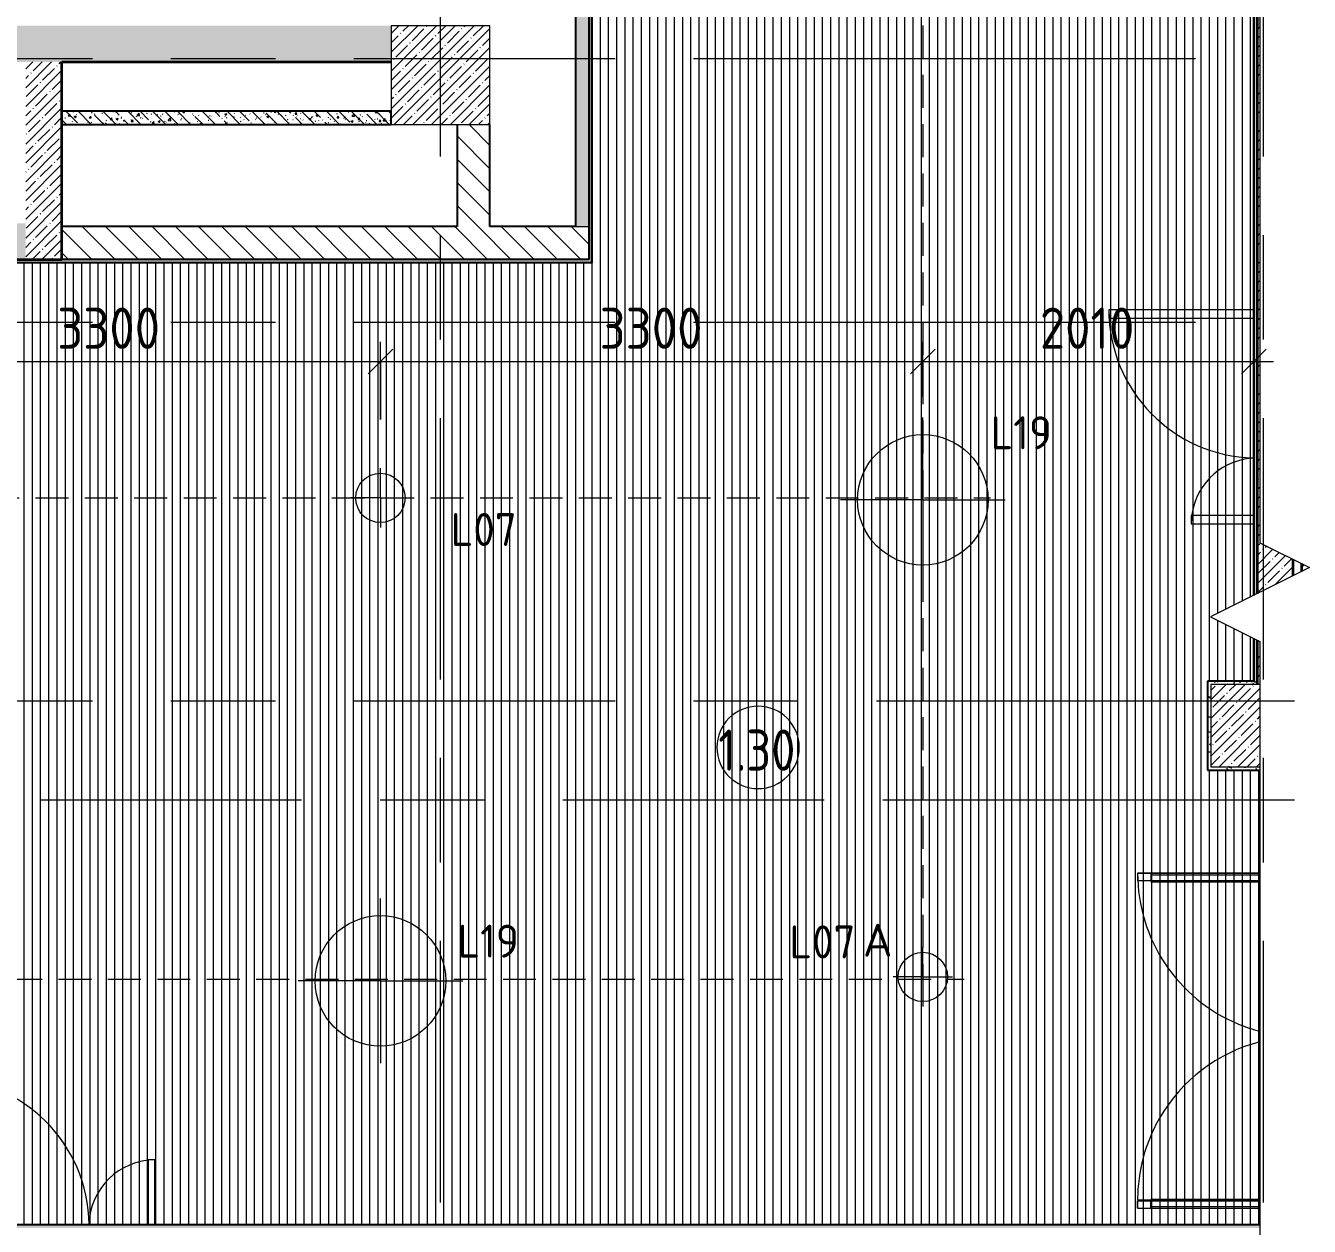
# Model space of a CAD drawing. Header units: millimetres. Extents: x -3377 to 186574, y -8553 to 29000.
# Drawn here: x 30790 to 38588, y 7910 to 15200 of the extents above; entities that cross this region are included whole.
import ezdxf

# ---------------------------------------------------------------- set-up
doc = ezdxf.new("R2010")
doc.units = ezdxf.units.MM
doc.linetypes.add('ADSK_Штрих_ш2 п1', pattern=[300, 200, -100])
doc.linetypes.add('Осевая', pattern=[3175, 635, -476.25, 1587.5, -476.25])
for name, color, linetype, lineweight in [('A-ANNO-DIMS', 7, 'Continuous', 9), ('A-ANNO-DIMS-100', 7, 'Continuous', 9), ('A-AREA-IDEN', 7, 'Continuous', 9), ('A-CLNG-PATT', 7, 'Continuous', 9), ('A-DETL-1', 7, 'ADSK_Штрих_ш2 п1', 9), ('A-DETL-GENF', 7, 'Continuous', 9), ('A-DOOR', 7, 'Continuous', 9), ('A-DOOR-1', 7, 'Continuous', 13), ('A-WALL', 7, 'Continuous', 9), ('E-LITE-EQPM-IDEN', 7, 'Continuous', 9), ('I-WALL', 7, 'Continuous', 9), ('S-COLS', 7, 'Continuous', 9), ('Оси', 7, 'Continuous', 9), ('Оси-2', 7, 'Осевая', 9)]:
    doc.layers.add(name, color=color, linetype=linetype, lineweight=lineweight)
for name, color, linetype, lineweight, true_color in [('A-ANNO-NOTE', 1, 'Continuous', 9, 0xff0000), ('A-WALL-1', 7, 'Continuous', 35, 0x3c3c3c), ('A-WALL-2', 7, 'Continuous', 25, 0x3c3c3c), ('A-WALL-FNSH-2', 7, 'Continuous', 13, 0x3c3c3c), ('G-ANNO-TEXT-1', 1, 'Continuous', 9, 0xff0000)]:
    doc.layers.add(name, color=color, linetype=linetype, lineweight=lineweight, true_color=true_color)
doc.styles.add('GOST Common', font='GOST_Common.ttf', dxfattribs={"width": 0.9, "height": 250})
doc.styles.add('GOST Common_1', font='GOST_Common.ttf', dxfattribs={"height": 200})
doc.styles.add('ISOCPEUR', font='isocpeur.ttf', dxfattribs={"width": 0.9, "height": 250})
doc.styles.add('ISOCPEUR_1', font='isocpeur.ttf', dxfattribs={"height": 200})
doc.dimstyles.new('ISO-2_5_0_9К_БОЛЬШОЙ', dxfattribs={"dimscale": 304.8, "dimtxt": 248.995294, "dimasz": 0.492126, "dimexe": 0.393701, "dimexo": 0.984252, "dimgap": 0, "dimtad": 1, "dimdec": 0, "dimrnd": 10, "dimzin": 0, "dimdsep": 46, "dimtxsty": 'ISOCPEUR', "dimblk1": 'OBLIQUE', "dimblk2": 'OBLIQUE', "dimsah": 1, "dimcen": 0.09, "dimdle": 0.393701, "dimazin": 0, "dimtfac": 1, "dimtdec": 4, "dimtix": 1, "dimtmove": 0, "dimatfit": 3, "dimfxl": 1, "dimtvp": 1, "dimtolj": 1, "dimtzin": 0, "dimarcsym": 2})
pattern_1 = [(45, (0, 0), (-57.02463, 57.02463), []), (45, (57.025, 0), (-57.02463, 57.02463), [100.806, -20.161, 3.353, -16.808])]
pattern_2 = [(135, (0, 0), (-75.43415, -75.43415), [106.68, -17.78, 3.556, -17.78]), (135, (0, 75.39), (-75.43415, -75.43415), []), (50, (0, 0), (127.52922, -11.15758), [13.335, -146.685]), (355, (0, 0), (-24.66966, 133.74002), [10.668, -117.348]), (100.451, (10.63, -0.93), (102.85973, 122.58178), [11.333, -124.663]), (46.184, (0, 35.56), (189.75516, -29.43036), [20.002, -220.027]), (96.636, (15.81, 33.1), (166.1822, 173.1996), [17, -186.995]), (351.184, (0, 35.56), (166.1839, 173.1976), [16.002, -176.022]), (21, (17.78, 26.67), (106.13027, -71.58603), [13.335, -146.685]), (326, (17.78, 26.67), (43.26188, 128.93175), [10.668, -117.348]), (71.451, (26.62, 20.7), (149.39198, 57.34505), [11.333, -124.663]), (37.5, (0, 0), (2.16223, 59.18836), [3.353, -112.573, 3.353, -115.773, -117.793]), (37.5, (0, 0), (2.16223, 59.18836), [-235.052, 3.353, -114.44]), (7.5, (0, 0), (46.77386, 70.12615), [3.353, -64.567, 3.353, -109.906, -44.894]), (7.5, (0, 0), (46.77386, 70.12615), [-181.178, 3.353, -41.542]), (327.5, (-39.65, 0), (94.91367, -4.010093), [3.353, -41.097, 3.353, -135.331, -184.023]), (327.5, (-39.65, 0), (94.91367, -4.010093), [-183.134, 3.353, -180.67]), (317.5, (-57.43, 0), (103.69057, 17.79882), [3.353, -54.432, 3.353, -88.748, -130.683]), (317.5, (-57.43, 0), (103.69057, 17.79882), [-149.885, 3.353, -127.33])]
pattern_3 = [(135, (0, 0), (-70.71068, -70.71068), [])]
pattern_4 = [(0, (0, 0), (121.92, 30.48), [10.058, -81.382, 10.058, -81.382, -487.68]), (0, (0, 0), (121.92, 30.48), [-182.88, 10.058, -172.822, 10.058, -81.382, -213.36]), (0, (0, 0), (121.92, 30.48), [-457.2, 10.058, -50.902, 10.058, -142.342]), (120, (45.72, 15.24), (-87.356454, 90.345817), [10.058, -81.382, 10.058, -81.382, -487.68]), (120, (45.72, 15.24), (-87.356454, 90.345817), [-182.88, 10.058, -172.822, 10.058, -81.382, -213.36]), (120, (45.72, 15.24), (-87.356454, 90.345817), [-457.2, 10.058, -50.902, 10.058, -142.342]), (240, (60.96, 76.2), (-34.563546, -120.825817), [10.058, -81.382, 10.058, -81.382, -487.68]), (240, (60.96, 76.2), (-34.563546, -120.825817), [-182.88, 10.058, -172.822, 10.058, -81.382, -213.36]), (240, (60.96, 76.2), (-34.563546, -120.825817), [-457.2, 10.058, -50.902, 10.058, -142.342])]

# ---------------------------------------------------------------- blocks, each defined once
blk = doc.blocks.new('BSC_Колонна _Прямоугольная - 600х600-V23-План расстановки осветительного оборудования 1 этажа в осях 1-12')
at = {"layer": 'S-COLS'}
h = blk.add_hatch(dxfattribs=at)
h.set_pattern_fill('FP_33', color=256, style=0, pattern_type=2)
h.set_pattern_definition([(45, (-33310, -14900), (-57.02463, 57.02463), []), (45, (-33252.975, -14900), (-57.02463, 57.02463), [100.806, -20.161, 3.353, -16.808])])
h.paths.add_polyline_path([(150.9, -300), (300, -300), (300, 300), (-300, 300), (-300, -300), (80.5, -300)])
for p, q in [((300, 300), (-300, 300)), ((-300, 300), (-300, -300)), ((300, -300), (300, 300)), ((-300, -300), (300, -300))]:
    blk.add_line(p, q, dxfattribs=at)
blk = doc.blocks.new('Дверь_Витражная_остекление_ - ДВН_ДАО_Главный вход_1800 в свету 5-32258809-План расстановки осветительного оборудования 1 этажа в осях 1-12')
at = {"layer": 'A-DETL-GENF'}
for p, q in [((-992.5, -1012.5), (-992.5, -269.3)), ((-992.5, -269.3), (-992.5, -1012.5)), ((-982.5, -932.5), (-982.5, -269.3)), ((-947.5, -1012.5), (-947.5, -269.3)), ((-947.5, -1012.5), (-947.5, -269.3)), ((-938.5, -932.5), (-938.5, -269.3)), ((988.5, -932.5), (988.5, -269.3)), ((997.5, -1012.5), (997.5, -269.3)), ((997.5, -269.3), (997.5, -1012.5)), ((1032.5, -932.5), (1032.5, -269.3)), ((1042.5, -1012.5), (1042.5, -269.3)), ((1042.5, -1012.5), (1042.5, -269.3)), ((-992.5, -932.5), (-947.5, -932.5)), ((1042.5, -932.5), (997.5, -932.5)), ((-992.5, -1012.5), (-947.5, -1012.5)), ((-992.5, -1012.5), (-947.5, -1012.5)), ((1042.5, -1012.5), (997.5, -1012.5)), ((997.5, -1012.5), (1042.5, -1012.5))]:
    blk.add_line(p, q, dxfattribs=at)
at = {"layer": 'A-DOOR'}
for p, q in [((-992.5, -1012.5), (-992.5, -269.3)), ((992.5, -1012.5), (992.5, -269.3))]:
    blk.add_line(p, q, dxfattribs=at)
for centre, start, end in [((-992.5, -20), 337.5, 345.44352), ((992.5, -20), 194.55648, 240), ((-992.5, -20), 270, 337.5), ((992.5, -20), 240, 247.5), ((992.5, -20), 247.5, 262.5), ((992.5, -20), 262.5, 270)]:
    blk.add_arc(centre, 992.5, start, end, dxfattribs=at)
blk = doc.blocks.new('110_Дверь_СКБ_2Ст - Д-2 1450x2100h_Лестничная клетка EIS60-31891763-План расстановки осветительного оборудования 1 этажа в осях 1-12')
at = {"layer": 'A-DOOR'}
for centre, radius, start, end in [((662.5, 110), 900, 90, 178.72242), ((-637.5, 110), 400, 11.25, 90), ((-637.5, 110), 400, 2.88328, 11.25)]:
    blk.add_arc(centre, radius, start, end, dxfattribs=at)
at = {"layer": 'A-DOOR-1'}
for p, q in [((662.5, 1010), (612.5, 1010)), ((612.5, 1010), (612.5, 130)), ((662.5, 130), (662.5, 1010)), ((-637.5, 510), (-637.5, 130)), ((-587.5, 510), (-637.5, 510)), ((-587.5, 130), (-587.5, 510))]:
    blk.add_line(p, q, dxfattribs=at)
blk = doc.blocks.new('BSC_Колонна _Прямоугольная - 500х500-V47-План расстановки осветительного оборудования 1 этажа в осях 1-12')
at = {"layer": 'S-COLS'}
h = blk.add_hatch(dxfattribs=at)
h.set_pattern_fill('FP_67', color=256, style=0, pattern_type=2)
h.set_pattern_definition([(45, (-38240, -10950), (-57.02463, 57.02463), []), (45, (-38182.975, -10950), (-57.02463, 57.02463), [100.806, -20.161, 3.353, -16.808])])
h.paths.add_polyline_path([(10, -250), (47.7, -250), (47.7, 250), (-250, 250), (-250, -250)])
for p, q in [((47.7, 250), (-250, 250)), ((-250, 250), (-250, -250)), ((-250, -250), (47.7, -250))]:
    blk.add_line(p, q, dxfattribs=at)
blk = doc.blocks.new('Дверь_Витражная_остекление_ - ДВН_ДАО_Главный вход_1200 в свету-31742133-План расстановки осветительного оборудования 1 этажа в осях 1-12')
at = {"layer": 'A-DETL-GENF'}
for p, q in [((-607.5, 925), (-647.5, 925)), ((-647.5, 925), (-647.5, 37)), ((-607.5, 37), (-607.5, 925)), ((647.5, 430), (607.5, 430)), ((607.5, 430), (607.5, 37)), ((647.5, 37), (647.5, 430))]:
    blk.add_line(p, q, dxfattribs=at)
at = {"layer": 'A-DOOR'}
for p, q in [((-647.5, 925), (-647.5, 37)), ((647.5, 430), (647.5, 37))]:
    blk.add_line(p, q, dxfattribs=at)
for centre, radius, start, end in [((-647.5, 30), 895, 0.44965, 90), ((647.5, 30), 400, 90, 178.99085)]:
    blk.add_arc(centre, radius, start, end, dxfattribs=at)
blk = doc.blocks.new('DET_L_Линия разрыва - М100-30654710-План расстановки осветительного оборудования 1 этажа в осях 1-12')
at = {"layer": 'A-DETL-GENF'}
for p, q in [((11889.9, 300), (11739.9, 0)), ((12189.9, -300), (11889.9, 300)), ((11739.9, 0), (0, 0)), ((12339.9, 0), (12189.9, -300)), ((24079.7, 0), (12339.9, 0))]:
    blk.add_line(p, q, dxfattribs=at)
blk = doc.blocks.new('DIMBLOCK49-План расстановки осветительного оборудования 1 этажа в осях 1-12')
at = {"layer": 'A-ANNO-DIMS-100'}
for p, q in [((29650, 12944.4), (29650, 13281.4)), ((32945, 12808.3), (32945, 13281.4)), ((29530, 13161.4), (32945, 13161.4)), ((29650, 13161.4), (29650, 12944.4)), ((32945, 13161.4), (32945, 12808.3))]:
    blk.add_line(p, q, dxfattribs=at)
at = {"layer": 'A-ANNO-DIMS-100', "lineweight": 20}
for p, q in [((29650, 13161.4), (29725, 13236.4)), ((32945, 13161.4), (33020, 13236.4)), ((29650, 13161.4), (29575, 13086.4)), ((32945, 13161.4), (32870, 13086.4))]:
    blk.add_line(p, q, dxfattribs=at)
at = {"layer": 'A-ANNO-DIMS-100', "color": 0, "insert": (30981.5, 13488), "char_height": 250, "width": 758.478, "attachment_point": 1, "line_spacing_factor": 1.149209, "style": 'ISOCPEUR'}
blk.add_mtext('3300', dxfattribs=at)
blk = doc.blocks.new('_Oblique')
at = {"color": 0, "linetype": 'ByBlock', "lineweight": -2}
blk.add_line((-0.5, -0.5), (0.5, 0.5), dxfattribs=at)
blk = doc.blocks.new('DIMBLOCK50-План расстановки осветительного оборудования 1 этажа в осях 1-12')
at = {"layer": 'A-ANNO-DIMS-100'}
for p, q in [((32945, 12808.3), (32945, 13281.4)), ((36240, 12946.4), (36240, 13281.4)), ((32945, 13161.4), (36240, 13161.4)), ((32945, 13161.4), (32945, 12808.3)), ((36240, 13161.4), (36240, 12946.4))]:
    blk.add_line(p, q, dxfattribs=at)
at = {"layer": 'A-ANNO-DIMS-100', "lineweight": 20}
for p, q in [((32945, 13161.4), (33020, 13236.4)), ((36240, 13161.4), (36315, 13236.4)), ((32945, 13161.4), (32870, 13086.4)), ((36240, 13161.4), (36165, 13086.4))]:
    blk.add_line(p, q, dxfattribs=at)
at = {"layer": 'A-ANNO-DIMS-100', "color": 0, "insert": (34276.5, 13488), "char_height": 250, "width": 758.478, "attachment_point": 1, "line_spacing_factor": 1.149209, "style": 'ISOCPEUR'}
blk.add_mtext('3300', dxfattribs=at)
blk = doc.blocks.new('DIMBLOCK51-План расстановки осветительного оборудования 1 этажа в осях 1-12')
at = {"layer": 'A-ANNO-DIMS-100'}
for p, q in [((36240, 12946.4), (36240, 13281.4)), ((38250, 12967.4), (38250, 13281.4)), ((36240, 13161.4), (38370, 13161.4)), ((36240, 13161.4), (36240, 12946.4)), ((38250, 13161.4), (38250, 12967.4))]:
    blk.add_line(p, q, dxfattribs=at)
at = {"layer": 'A-ANNO-DIMS-100', "lineweight": 20}
for p, q in [((36240, 13161.4), (36315, 13236.4)), ((38250, 13161.4), (38325, 13236.4)), ((36240, 13161.4), (36165, 13086.4)), ((38250, 13161.4), (38175, 13086.4))]:
    blk.add_line(p, q, dxfattribs=at)
at = {"layer": 'A-ANNO-DIMS-100', "color": 0, "insert": (36950.5, 13488), "char_height": 250, "width": 706.764, "attachment_point": 1, "line_spacing_factor": 1.149209, "style": 'ISOCPEUR'}
blk.add_mtext('2010', dxfattribs=at)
blk = doc.blocks.new('Марка_Помещения - Номер-25198446-План расстановки осветительного оборудования 1 этажа в осях 1-12')
at = {"layer": 'A-AREA-IDEN'}
for start, end in [(360, 180), (180, 360)]:
    blk.add_arc((0, 0), 2.5, start, end, dxfattribs=at)

msp = doc.modelspace()

# ---------------------------------------------------------------- hatches: boundary and pattern name
at = {"layer": 'A-CLNG-PATT'}
h = msp.add_hatch(dxfattribs=at)
h.set_pattern_fill('FP_87', color=256, style=0, pattern_type=2)
h.set_pattern_definition([(90, (14981, 17631.64), (-50, 3e-15), [])])
h.paths.add_polyline_path([(38287.7, 7920), (38287.7, 10680), (37970, 10680), (37970, 11220), (38250, 11221), (38250, 11478.7), (37987.7, 11609.9), (38250, 11741), (38249.5, 23003), (37619, 23004), (37619, 23380), (34560, 23380), (34560, 23000), (34230, 23000), (34230, 13760), (28060, 13759), (28060, 10880), (22570, 10880), (22569, 11880), (20230, 11880), (20230, 7920), (37990, 7920)])
at = {"layer": 'I-WALL'}
h = msp.add_hatch(dxfattribs=at)
h.set_pattern_fill('FP_1', color=256, style=0, pattern_type=2)
h.set_pattern_definition(pattern_1)
h.paths.add_polyline_path([(38270, 15200), (38287.7, 15200), (38287.7, 23400), (38270, 23400), (38270, 16953)])
h = msp.add_hatch(dxfattribs=at)
h.set_pattern_fill('FP_85', color=256, style=0, pattern_type=2)
h.set_pattern_definition(pattern_4)
h.paths.add_polyline_path([(34230, 13760), (34230, 23004), (34210, 23003), (34210, 13760)])
h = msp.add_hatch(dxfattribs=at)
h.set_pattern_fill('FP_85', color=256, style=0, pattern_type=2)
h.set_pattern_definition(pattern_4)
h.paths.add_polyline_path([(38270, 11220), (38270, 11468.7), (38250, 11478.7), (38250, 11220)])
h.paths.add_polyline_path([(38250, 11741), (38270, 11751), (38270, 23041.5), (38250, 23003), (38250, 11909.9)])
h = msp.add_hatch(dxfattribs=at)
h.set_pattern_fill('FP_32', color=256, style=0, pattern_type=2)
h.set_pattern_definition(pattern_2)
h.paths.add_polyline_path([(34210, 13980), (34210, 17650), (34130, 17650), (34130, 13980)])
h = msp.add_hatch(dxfattribs=at)
h.set_pattern_fill('FP_1', color=256, style=0, pattern_type=2)
h.set_pattern_definition(pattern_1)
h.paths.add_polyline_path([(22510, 14980), (25810, 14980), (25810, 15200), (22510, 15200)])
h.paths.add_polyline_path([(30790, 14980), (33010, 14980), (33010, 15200), (30610, 15200), (30610, 14980), (30631, 14980)])
h.paths.add_polyline_path([(26410, 14980), (30010, 14980), (30010, 15200), (26410, 15200), (26410, 15096.4)])
h = msp.add_hatch(dxfattribs=at)
h.set_pattern_fill('FP_1', color=256, style=0, pattern_type=2)
h.set_pattern_definition(pattern_1)
h.paths.add_polyline_path([(38287.7, 11200), (38287.7, 11459.9), (38270, 11468.7), (38270, 11200)])
h.paths.add_polyline_path([(38270, 11751), (38490, 11861), (38490, 11958.7), (38287.7, 12059.9), (38287.7, 15200), (38270, 15200), (38270, 11852.6)])
h = msp.add_hatch(dxfattribs=at)
h.set_pattern_fill('FP_1', color=256, style=0, pattern_type=2)
h.set_pattern_definition(pattern_1)
h.paths.add_polyline_path([(30790, 13780), (31010, 13780), (31010, 14980), (30790, 14980), (30790, 13980)])
h = msp.add_hatch(dxfattribs=at)
h.set_pattern_fill('FP_32', color=256, style=0, pattern_type=2)
h.set_pattern_definition(pattern_2)
h.paths.add_polyline_path([(31010, 14600), (33009.7, 14600), (33009.7, 14680), (31010, 14680)])
h = msp.add_hatch(dxfattribs=at)
h.set_pattern_fill('FP_15', color=256, style=0, pattern_type=2)
h.set_pattern_definition(pattern_3)
h.paths.add_polyline_path([(33610.5, 13980), (33610, 14600), (33410.5, 14600), (33410.5, 13980)])
h = msp.add_hatch(dxfattribs=at)
h.set_pattern_fill('FP_1', color=256, style=0, pattern_type=2)
h.set_pattern_definition(pattern_1)
h.paths.add_polyline_path([(22590, 13780), (30790, 13780), (30790, 14000), (22590, 14000)])
h = msp.add_hatch(dxfattribs=at)
h.set_pattern_fill('FP_15', color=256, style=0, pattern_type=2)
h.set_pattern_definition(pattern_3)
h.paths.add_polyline_path([(34205.7, 13780), (34210, 13780), (34210, 13980), (31010, 13980), (31010, 13780), (34200.6, 13780)])
h = msp.add_hatch(dxfattribs=at)
h.set_pattern_fill('FP_85', color=256, style=0, pattern_type=2)
h.set_pattern_definition(pattern_4)
h.paths.add_polyline_path([(34210, 13760), (34210, 13780), (28040, 13780), (28040, 13760), (34210, 13760)])
h = msp.add_hatch(dxfattribs=at)
h.set_pattern_fill('FP_1', color=256, style=0, pattern_type=2)
h.set_pattern_definition(pattern_1)
h.paths.add_polyline_path([(38540, 11886), (38587.7, 11909.9), (38540, 11933.7), (38540, 11909.9)])
h = msp.add_hatch(dxfattribs=at)
h.set_pattern_fill('FP_85', color=256, style=0, pattern_type=2)
h.set_pattern_definition(pattern_4)
h.paths.add_polyline_path([(37990, 10700), (37990, 11220), (37970, 11220), (37970, 10700)])
h = msp.add_hatch(dxfattribs=at)
h.set_pattern_fill('FP_85', color=256, style=0, pattern_type=2)
h.set_pattern_definition(pattern_4)
h.paths.add_polyline_path([(38250, 11200), (38270, 11200), (38270, 11220), (37990, 11220), (37990, 11200), (38250, 11200)])
h = msp.add_hatch(dxfattribs=at)
h.set_pattern_fill('FP_85', color=256, style=0, pattern_type=2)
h.set_pattern_definition(pattern_4)
h.paths.add_polyline_path([(37990, 10680), (38287.7, 10680), (38287.7, 10700), (37970, 10700), (37970, 10680)])
h = msp.add_hatch(dxfattribs=at)
h.set_pattern_fill('FP_85', color=256, style=0, pattern_type=2)
h.set_pattern_definition(pattern_4)
h.paths.add_polyline_path([(28140, 7900), (38287.7, 7900), (38287.7, 7920), (20220, 7920), (20220, 7900), (28060, 7900)])

# ---------------------------------------------------------------- linework, layer by layer
at = {"layer": 'A-ANNO-NOTE'}
for p, q in [((36240, 12321), (36240, 12821)), ((32945, 12332.9), (32945, 12512.9)), ((32945, 12332.9), (32765, 12332.9)), ((32945, 12332.9), (32945, 12152.9)), ((32945, 12332.9), (33125, 12332.9)), ((36240, 12321), (35740, 12321)), ((36240, 12321), (36240, 11821)), ((36240, 12321), (36740, 12321)), ((32945, 9400), (32945, 9900)), ((36240, 9424.4), (36240, 9604.4)), ((32945, 9400), (32445, 9400)), ((32945, 9400), (32945, 8900)), ((32945, 9400), (33445, 9400)), ((36240, 9424.4), (36060, 9424.4)), ((36240, 9424.4), (36240, 9244.4)), ((36240, 9424.4), (36420, 9424.4))]:
    msp.add_line(p, q, dxfattribs=at)
for centre, radius in [((36240, 12321), 396.5), ((32945, 12332.9), 150), ((32945, 9400), 396.5), ((36240, 9424.4), 150)]:
    msp.add_circle(centre, radius, dxfattribs=at)
at = {"layer": 'A-DETL-1'}
for p, q in [((36240, 23002), (36240, 9410.5)), ((29650, 12332.9), (36650, 12332.9)), ((21690, 9410.5), (36490, 9410.5))]:
    msp.add_line(p, q, dxfattribs=at)
at = {"layer": 'A-WALL'}
msp.add_line((34130, 13980), (34210, 13980), dxfattribs=at)
at = {"layer": 'A-WALL-1'}
for p, q in [((38270, 23400), (38270, 11751)), ((31010, 14980), (33010, 14980)), ((31010, 13780), (31010, 14980)), ((22590, 13780), (31010, 13780)), ((38490, 11861), (38490, 11958.7)), ((38540, 11933.7), (38540, 11886)), ((38270, 11468.7), (38270, 11200))]:
    msp.add_line(p, q, dxfattribs=at)
at = {"layer": 'A-WALL-2'}
for p, q in [((34210, 23400), (34210, 13780)), ((34230, 13760), (34230, 23024)), ((38250, 23004), (38250, 11741)), ((34130, 15770), (34130, 13980)), ((33009.7, 14680), (31010, 14680)), ((33009.7, 14600), (33009.7, 14680)), ((31010, 14600), (33009.7, 14600)), ((33410.5, 14600), (33410.5, 13980)), ((33610.5, 13980), (33610.5, 14600)), ((33410.5, 13980), (31010, 13980)), ((34130, 13980), (33610.5, 13980)), ((34230, 13760), (28060, 13760)), ((34210, 13780), (31010, 13780)), ((38250, 11478.7), (38250, 11220)), ((37970, 11220), (37970, 10680)), ((38250, 11220), (37970, 11220)), ((37970, 10680), (38287.7, 10680)), ((38287.7, 7920), (20220, 7920))]:
    msp.add_line(p, q, dxfattribs=at)
at = {"layer": 'A-WALL-FNSH-2'}
for p, q in [((34230, 13759), (28060, 13759)), ((34230, 13759), (34230, 13760)), ((38250, 11221), (37970, 11221)), ((37970, 11221), (37970, 11220)), ((37970, 10680), (37969, 10680)), ((37969, 10680), (37969, 10679)), ((37969, 10679), (38287.7, 10679))]:
    msp.add_line(p, q, dxfattribs=at)
at = {"layer": 'I-WALL'}
for p, q in [((34231, 23003), (34231, 13762.7)), ((38249, 11740.5), (38249, 23003)), ((34230, 13759), (34231, 13759)), ((34231, 13762.3), (34231, 13759.4)), ((38249, 11221), (38249, 11479.2)), ((37970, 11221), (37969, 11221)), ((37969, 10680.8), (37969, 11220.7)), ((20230.8, 7921), (38287.7, 7921)), ((34810, 7921), (34810, 7920)), ((36010, 7921), (36010, 7920))]:
    msp.add_line(p, q, dxfattribs=at)
at = {"layer": 'Оси'}
for p, q in [((35397.1, 15000), (37897.1, 15000)), ((35397.1, 13400), (37897.1, 13400)), ((35997.1, 11100), (38497.1, 11100)), ((35997.1, 10500), (38497.1, 10500))]:
    msp.add_line(p, q, dxfattribs=at)
at = {"layer": 'Оси-2'}
for p, q in [((33310, 593.7), (33310, 24898.1)), ((38310, 593.7), (38310, 21277.7)), ((-77.3, 15000), (35397.1, 15000)), ((-77.3, 13400), (35397.1, 13400)), ((-77.3, 11100), (35997.1, 11100)), ((1192.7, 10500), (35997.1, 10500))]:
    msp.add_line(p, q, dxfattribs=at)

# ---------------------------------------------------------------- block references
at = {"layer": 'A-AREA-IDEN', "xscale": 99.99999999999993, "yscale": 99.99999999999993, "zscale": 99.99999999999993}
msp.add_blockref('Марка_Помещения - Номер-25198446-План расстановки осветительного оборудования 1 этажа в осях 1-12', (35239.1, 10817.7), dxfattribs=at)
at = {"layer": 'A-DETL-GENF', "rotation": 90.00000000000031}
msp.add_blockref('DET_L_Линия разрыва - М100-30654710-План расстановки осветительного оборудования 1 этажа в осях 1-12', (38287.7, -280), dxfattribs=at)
at = {"layer": 'A-DOOR'}
for name, p, rotation in [('110_Дверь_СКБ_2Ст - Д-2 1450x2100h_Лестничная клетка EIS60-31891763-План расстановки осветительного оборудования 1 этажа в осях 1-12', (38380, 12812.5), 89.99999999999991), ('Дверь_Витражная_остекление_ - ДВН_ДАО_Главный вход_1800 в свету 5-32258809-План расстановки осветительного оборудования 1 этажа в осях 1-12', (38557, 9062.5), 269.9999999999999)]:
    msp.add_blockref(name, p, dxfattribs=dict(at, rotation=rotation))
msp.add_blockref('Дверь_Витражная_остекление_ - ДВН_ДАО_Главный вход_1200 в свету-31742133-План расстановки осветительного оборудования 1 этажа в осях 1-12', (30927.5, 7883), dxfattribs=at)
at = {"layer": 'S-COLS'}
for name, p in [('BSC_Колонна _Прямоугольная - 600х600-V23-План расстановки осветительного оборудования 1 этажа в осях 1-12', (33310, 14900)), ('BSC_Колонна _Прямоугольная - 500х500-V47-План расстановки осветительного оборудования 1 этажа в осях 1-12', (38240, 10950))]:
    msp.add_blockref(name, p, dxfattribs=at)

# ---------------------------------------------------------------- texts
at = {"layer": 'A-AREA-IDEN', "insert": (34997.2, 10926.2), "char_height": 250, "width": 606.076, "attachment_point": 1, "style": 'GOST Common'}
msp.add_mtext('1.30', dxfattribs=at)
at = {"layer": 'E-LITE-EQPM-IDEN', "char_height": 200, "attachment_point": 1, "style": 'GOST Common_1'}
for s, insert, width in [('L19', (36651.6, 12828), 472.996), ('L07', (33371.8, 12240.9), 529.114), ('L19', (33413.4, 9741.4), 472.996), ('L07', (35429.3, 9737), 529.114)]:
    msp.add_mtext(s, dxfattribs=dict(at, insert=insert, width=width))
at = {"layer": 'G-ANNO-TEXT-1', "insert": (35875.7, 9747.6), "char_height": 200, "width": 224.472, "attachment_point": 1, "style": 'ISOCPEUR_1'}
msp.add_mtext('\\fISOCPEUR|b0|i0|c204|p34|;А', dxfattribs=at)

# ---------------------------------------------------------------- dimensions: what is measured, and where the dimension line sits
at = {"layer": 'A-ANNO-DIMS'}
for base, p1, p2, override, picture, middle in [((32945, 13161.4), (29650, 12644.4), (32945, 12508.3), {"dimpost": '<>', "dimfxl": 3297.807916}, 'DIMBLOCK49-План расстановки осветительного оборудования 1 этажа в осях 1-12', (31297.5, 13286.4)), ((36240, 13161.4), (32945, 12508.3), (36240, 12646.4), {"dimpost": '<>', "dimfxl": 3297.891036}, 'DIMBLOCK50-План расстановки осветительного оборудования 1 этажа в осях 1-12', (34592.5, 13286.4)), ((38250, 13161.4), (36240, 12646.4), (38250, 13267.4), {"dimpost": '<>', "dimfxl": 2103.761665}, 'DIMBLOCK51-План расстановки осветительного оборудования 1 этажа в осях 1-12', (37245, 13286.4))]:
    dim = msp.add_linear_dim(base=base, p1=p1, p2=p2, dimstyle='ISO-2_5_0_9К_БОЛЬШОЙ', override=override, dxfattribs=at)
    dim.commit()
    dim.dimension.update_dxf_attribs({"geometry": picture, "text_midpoint": middle})

doc.saveas('drawing.dxf')
